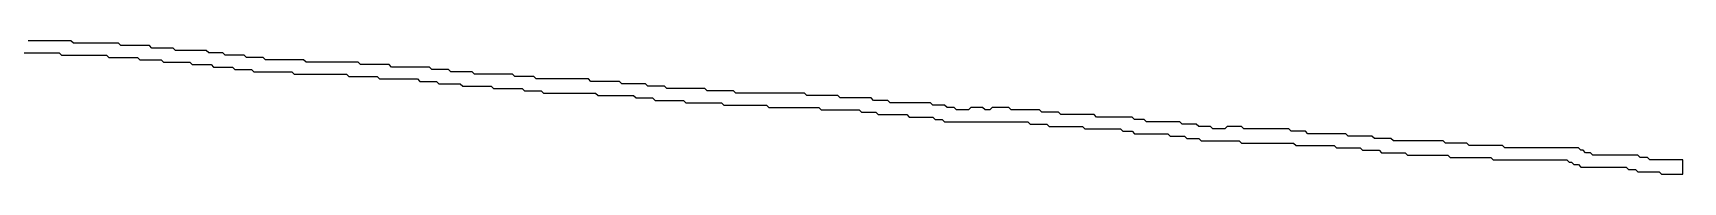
# Model space of a CAD drawing. Header units: metres. Extents: x 0 to 333, y 0 to 424.
# Drawn here: x 275.3 to 333.3, y 174.6 to 179.3 of the extents above; entities that cross this region are included whole.
import ezdxf

# ---------------------------------------------------------------- set-up
doc = ezdxf.new("R2010")
doc.units = ezdxf.units.M

msp = doc.modelspace()

# ---------------------------------------------------------------- linework, layer by layer
msp.add_lwpolyline([(274.75, 178.833), (276.25, 178.833), (276.333, 178.75), (277.917, 178.75), (278, 178.667), (279, 178.667), (279.083, 178.583), (279.833, 178.583), (279.917, 178.5), (280.833, 178.5), (280.917, 178.417), (281.583, 178.417), (281.667, 178.333), (282.333, 178.333), (282.417, 178.25), (283, 178.25), (283.083, 178.167), (284.417, 178.167), (284.5, 178.083), (286.333, 178.083), (286.417, 178), (287.417, 178), (287.5, 177.917), (288.833, 177.917), (288.917, 177.833), (289.5, 177.833), (289.583, 177.75), (290.333, 177.75), (290.417, 177.667), (291.417, 177.667), (291.5, 177.583), (292.5, 177.583), (292.583, 177.5), (293.167, 177.5), (293.25, 177.417), (295.083, 177.417), (295.167, 177.333), (296.417, 177.333), (296.5, 177.25), (297.083, 177.25), (297.167, 177.167), (298.167, 177.167), (298.25, 177.083), (299.5, 177.083), (299.583, 177), (301.083, 177), (301.167, 176.917), (302.917, 176.917), (303, 176.833), (304.333, 176.833), (304.417, 176.75), (304.917, 176.75), (305, 176.667), (306, 176.667), (306.083, 176.583), (306.917, 176.583), (307, 176.5), (307.25, 176.5), (307.333, 176.417), (310.25, 176.417), (310.333, 176.333), (310.917, 176.333), (311, 176.25), (312.167, 176.25), (312.25, 176.167), (313.5, 176.167), (313.583, 176.083), (313.917, 176.083), (314, 176), (315.167, 176), (315.25, 175.917), (315.75, 175.917), (315.833, 175.833), (316.25, 175.833), (316.333, 175.75), (317.667, 175.75), (317.75, 175.667), (319.583, 175.667), (319.667, 175.583), (321, 175.583), (321.083, 175.5), (321.917, 175.5), (322, 175.417), (322.583, 175.417), (322.667, 175.333), (323.5, 175.333), (323.583, 175.25), (325, 175.25), (325.083, 175.167), (326.5, 175.167), (326.583, 175.083), (329.167, 175.083), (329.25, 175), (329.333, 175), (329.417, 174.917), (329.583, 174.917), (329.667, 174.833), (331.25, 174.833), (331.333, 174.75), (331.583, 174.75), (331.667, 174.667), (332.417, 174.667), (332.5, 174.583), (333.25, 174.583), (333.25, 175.083), (332.083, 175.083), (332, 175.167), (331.75, 175.167), (331.667, 175.25), (330.083, 175.25), (330, 175.333), (329.833, 175.333), (329.75, 175.417), (329.667, 175.417), (329.583, 175.5), (327, 175.5), (326.917, 175.583), (325.75, 175.583), (325.667, 175.667), (324.917, 175.667), (324.833, 175.75), (323.083, 175.75), (323, 175.833), (322.417, 175.833), (322.333, 175.917), (321.5, 175.917), (321.417, 176), (320.083, 176), (320, 176.083), (319.5, 176.083), (319.417, 176.167), (317.833, 176.167), (317.75, 176.25), (317.25, 176.25), (317.167, 176.167), (316.75, 176.167), (316.667, 176.25), (316.25, 176.25), (316.167, 176.333), (315.667, 176.333), (315.583, 176.417), (314.417, 176.417), (314.333, 176.5), (314, 176.5), (313.917, 176.583), (312.667, 176.583), (312.583, 176.667), (311.417, 176.667), (311.333, 176.75), (310.75, 176.75), (310.667, 176.833), (309.667, 176.833), (309.583, 176.917), (309, 176.917), (308.917, 176.833), (308.75, 176.833), (308.667, 176.917), (308.25, 176.917), (308.167, 176.833), (307.75, 176.833), (307.667, 176.917), (307.417, 176.917), (307.333, 177), (306.917, 177), (306.833, 177.083), (305.417, 177.083), (305.333, 177.167), (304.833, 177.167), (304.75, 177.25), (303.667, 177.25), (303.583, 177.333), (302.5, 177.333), (302.417, 177.417), (300, 177.417), (299.917, 177.5), (299, 177.5), (298.917, 177.583), (297.583, 177.583), (297.5, 177.667), (296.917, 177.667), (296.833, 177.75), (296, 177.75), (295.917, 177.833), (294.917, 177.833), (294.833, 177.917), (293, 177.917), (292.917, 178), (292.25, 178), (292.167, 178.083), (290.833, 178.083), (290.75, 178.167), (290, 178.167), (289.917, 178.25), (289.333, 178.25), (289.25, 178.333), (287.917, 178.333), (287.833, 178.417), (286.833, 178.417), (286.75, 178.5), (284.917, 178.5), (284.833, 178.583), (283.5, 178.583), (283.417, 178.667), (282.833, 178.667), (282.75, 178.75), (282.083, 178.75), (282, 178.833), (281.5, 178.833), (281.417, 178.917), (280.333, 178.917), (280.25, 179), (279.5, 179), (279.417, 179.083), (278.417, 179.083), (278.333, 179.167), (276.75, 179.167), (276.667, 179.25), (275.167, 179.25)])

doc.saveas('drawing.dxf')
